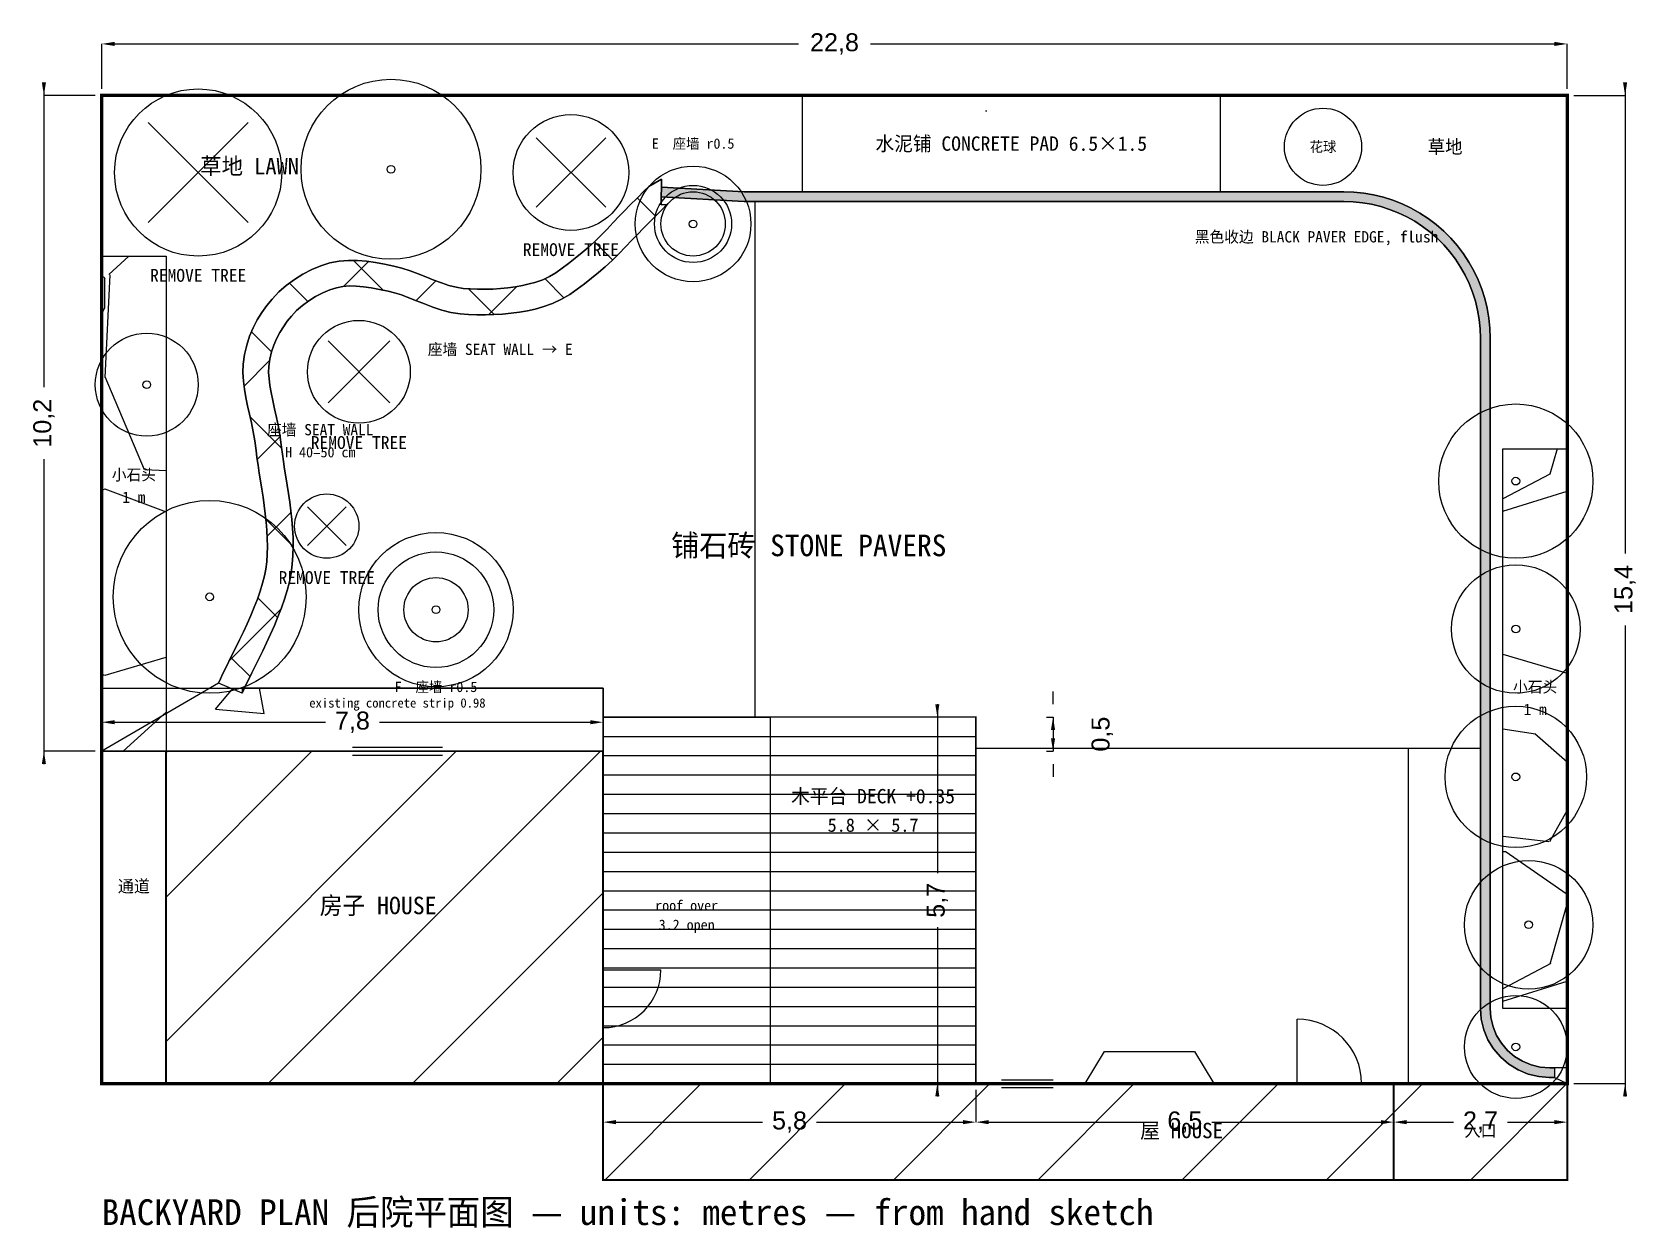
# Model space of a CAD drawing. Header units: metres. Extents: x -1.1 to 23.9, y -17.6 to 1.
import ezdxf
from ezdxf.enums import TextEntityAlignment as Align

# ---------------------------------------------------------------- set-up
doc = ezdxf.new("R2010")
doc.units = ezdxf.units.M
for name, color, linetype in [('BLACK_EDGE', 250, 'Continuous'), ('CONCRETE', 9, 'Continuous'), ('DECK', 30, 'Continuous'), ('DIMS', 1, 'Continuous'), ('GRAVEL', 253, 'Continuous'), ('HOUSE', 8, 'Continuous'), ('LAWN', 3, 'Continuous'), ('LOT', 7, 'Continuous'), ('OPENINGS', 5, 'Continuous'), ('PATIO', 41, 'Continuous'), ('SEAT_WALL', 251, 'Continuous'), ('TEXT', 7, 'Continuous'), ('TREES', 92, 'Continuous'), ('TREES_REMOVE', 1, 'Continuous')]:
    doc.layers.add(name, color=color, linetype=linetype)
doc.styles.add('DIM', font='arial.ttf')
doc.dimstyles.new('PLAN', dxfattribs={"dimtxt": 0.28, "dimasz": 0.2, "dimexe": 1.25, "dimexo": 0.1, "dimtad": 1, "dimdec": 1, "dimtxsty": 'DIM', "dimcen": 2.5, "dimazin": 3, "dimtfac": 1, "dimtmove": 0, "dimatfit": 3})

# ---------------------------------------------------------------- blocks, each defined once
blk = doc.blocks.new('_CLOSEDFILLED')
at = {"color": 0, "linetype": 'BYBLOCK'}
blk.add_solid([(-1, 0.16), (0, 0), (-1, -0.16)], dxfattribs=at)
blk = doc.blocks.new('*D1')
for p, q in [((0, 0.1), (0, 0.8)), ((0.2, 0.8), (10.84, 0.8)), ((11.96, 0.8), (22.6, 0.8)), ((22.8, 0.1), (22.8, 0.8))]:
    blk.add_line(p, q)
at = {"layer": 'Defpoints'}
for p in [(0, 0.8), (0, 0), (22.8, 0)]:
    blk.add_point(p, dxfattribs=at)
at = {"layer": 'DIMS', "xscale": 0.2, "yscale": 0.2, "rotation": 180}
blk.add_blockref('_CLOSEDFILLED', (0, 0.8), dxfattribs=at)
at = {"layer": 'DIMS', "xscale": 0.2, "yscale": 0.2}
blk.add_blockref('_CLOSEDFILLED', (22.8, 0.8), dxfattribs=at)
at = {"layer": 'DIMS', "insert": (11.4, 0.8), "char_height": 0.28, "attachment_point": 5, "style": 'DIM'}
blk.add_mtext('22,8', dxfattribs=at)
blk = doc.blocks.new('*D2')
for p, q in [((22.9, 0), (23.7, 0)), ((23.7, 0.2), (23.7, -7.125)), ((23.7, -8.245), (23.7, -15.57)), ((22.9, -15.37), (23.7, -15.37))]:
    blk.add_line(p, q)
at = {"layer": 'Defpoints'}
for p in [(22.8, 0), (23.7, 0), (22.8, -15.37)]:
    blk.add_point(p, dxfattribs=at)
at = {"layer": 'DIMS', "xscale": 0.2, "yscale": 0.2}
for p, rotation in [((23.7, 0), 270), ((23.7, -15.37), 90)]:
    blk.add_blockref('_CLOSEDFILLED', p, dxfattribs=dict(at, rotation=rotation))
at = {"layer": 'DIMS', "insert": (23.7, -7.685), "char_height": 0.28, "attachment_point": 5, "rotation": 90, "style": 'DIM'}
blk.add_mtext('15,4', dxfattribs=at)
blk = doc.blocks.new('*D3')
for p, q in [((-0.9, 0.2), (-0.9, -4.54)), ((-0.1, 0), (-0.9, 0)), ((-0.9, -5.66), (-0.9, -10.4)), ((-0.1, -10.2), (-0.9, -10.2))]:
    blk.add_line(p, q)
at = {"layer": 'Defpoints'}
for p in [(-0.9, 0), (0, 0), (0, -10.2)]:
    blk.add_point(p, dxfattribs=at)
at = {"layer": 'DIMS', "xscale": 0.2, "yscale": 0.2}
for p, rotation in [((-0.9, 0), 270), ((-0.9, -10.2), 90)]:
    blk.add_blockref('_CLOSEDFILLED', p, dxfattribs=dict(at, rotation=rotation))
at = {"layer": 'DIMS', "insert": (-0.9, -5.1), "char_height": 0.28, "attachment_point": 5, "rotation": 90, "style": 'DIM'}
blk.add_mtext('10,2', dxfattribs=at)
blk = doc.blocks.new('*D4')
for p, q in [((0, -10.1), (0, -9.75)), ((0.2, -9.75), (3.48, -9.75)), ((4.32, -9.75), (7.6, -9.75)), ((7.8, -10.1), (7.8, -9.75))]:
    blk.add_line(p, q)
at = {"layer": 'Defpoints'}
for p in [(0, -9.75), (0, -10.2), (7.8, -10.2)]:
    blk.add_point(p, dxfattribs=at)
at = {"layer": 'DIMS', "xscale": 0.2, "yscale": 0.2, "rotation": 180}
blk.add_blockref('_CLOSEDFILLED', (0, -9.75), dxfattribs=at)
at = {"layer": 'DIMS', "xscale": 0.2, "yscale": 0.2}
blk.add_blockref('_CLOSEDFILLED', (7.8, -9.75), dxfattribs=at)
at = {"layer": 'DIMS', "insert": (3.9, -9.75), "char_height": 0.28, "attachment_point": 5, "style": 'DIM'}
blk.add_mtext('7,8', dxfattribs=at)
blk = doc.blocks.new('*D5')
for p, q in [((7.8, -15.47), (7.8, -15.97)), ((13.6, -15.47), (13.6, -15.97)), ((8, -15.97), (10.28, -15.97)), ((11.12, -15.97), (13.4, -15.97))]:
    blk.add_line(p, q)
at = {"layer": 'Defpoints'}
for p in [(7.8, -15.37), (13.6, -15.37), (7.8, -15.97)]:
    blk.add_point(p, dxfattribs=at)
at = {"layer": 'DIMS', "xscale": 0.2, "yscale": 0.2, "rotation": 180}
blk.add_blockref('_CLOSEDFILLED', (7.8, -15.97), dxfattribs=at)
at = {"layer": 'DIMS', "xscale": 0.2, "yscale": 0.2}
blk.add_blockref('_CLOSEDFILLED', (13.6, -15.97), dxfattribs=at)
at = {"layer": 'DIMS', "insert": (10.7, -15.97), "char_height": 0.28, "attachment_point": 5, "style": 'DIM'}
blk.add_mtext('5,8', dxfattribs=at)
blk = doc.blocks.new('*D6')
for p, q in [((13.6, -15.47), (13.6, -15.97)), ((20.1, -15.47), (20.1, -15.97)), ((13.8, -15.97), (16.43, -15.97)), ((17.27, -15.97), (19.9, -15.97))]:
    blk.add_line(p, q)
at = {"layer": 'Defpoints'}
for p in [(13.6, -15.37), (20.1, -15.37), (13.6, -15.97)]:
    blk.add_point(p, dxfattribs=at)
at = {"layer": 'DIMS', "xscale": 0.2, "yscale": 0.2, "rotation": 180}
blk.add_blockref('_CLOSEDFILLED', (13.6, -15.97), dxfattribs=at)
at = {"layer": 'DIMS', "xscale": 0.2, "yscale": 0.2}
blk.add_blockref('_CLOSEDFILLED', (20.1, -15.97), dxfattribs=at)
at = {"layer": 'DIMS', "insert": (16.85, -15.97), "char_height": 0.28, "attachment_point": 5, "style": 'DIM'}
blk.add_mtext('6,5', dxfattribs=at)
blk = doc.blocks.new('*D7')
for p, q in [((20.1, -15.47), (20.1, -15.97)), ((22.8, -15.47), (22.8, -15.97)), ((20.3, -15.97), (21.03, -15.97)), ((21.87, -15.97), (22.6, -15.97))]:
    blk.add_line(p, q)
at = {"layer": 'Defpoints'}
for p in [(20.1, -15.37), (22.8, -15.37), (20.1, -15.97)]:
    blk.add_point(p, dxfattribs=at)
at = {"layer": 'DIMS', "xscale": 0.2, "yscale": 0.2, "rotation": 180}
blk.add_blockref('_CLOSEDFILLED', (20.1, -15.97), dxfattribs=at)
at = {"layer": 'DIMS', "xscale": 0.2, "yscale": 0.2}
blk.add_blockref('_CLOSEDFILLED', (22.8, -15.97), dxfattribs=at)
at = {"layer": 'DIMS', "insert": (21.45, -15.97), "char_height": 0.28, "attachment_point": 5, "style": 'DIM'}
blk.add_mtext('2,7', dxfattribs=at)
blk = doc.blocks.new('*D8')
for p, q in [((13, -9.47), (13, -12.1)), ((13.5, -9.67), (13, -9.67)), ((13, -12.94), (13, -15.57)), ((13.5, -15.37), (13, -15.37))]:
    blk.add_line(p, q)
at = {"layer": 'Defpoints'}
for p in [(13, -9.67), (13.6, -9.67), (13.6, -15.37)]:
    blk.add_point(p, dxfattribs=at)
at = {"layer": 'DIMS', "xscale": 0.2, "yscale": 0.2}
for p, rotation in [((13, -9.67), 270), ((13, -15.37), 90)]:
    blk.add_blockref('_CLOSEDFILLED', p, dxfattribs=dict(at, rotation=rotation))
at = {"layer": 'DIMS', "insert": (13, -12.52), "char_height": 0.28, "attachment_point": 5, "rotation": 90, "style": 'DIM'}
blk.add_mtext('5,7', dxfattribs=at)
blk = doc.blocks.new('*D9')
for p, q in [((14.8, -9.47), (14.8, -9.27)), ((14.7, -9.67), (14.8, -9.67)), ((14.8, -9.67), (14.8, -10.2)), ((14.7, -10.2), (14.8, -10.2)), ((14.8, -10.4), (14.8, -10.6))]:
    blk.add_line(p, q)
at = {"layer": 'Defpoints'}
for p in [(14.8, -9.67), (14.8, -9.67), (14.8, -10.2)]:
    blk.add_point(p, dxfattribs=at)
at = {"layer": 'DIMS', "xscale": 0.2, "yscale": 0.2}
for p, rotation in [((14.8, -9.67), 90), ((14.8, -10.2), 270)]:
    blk.add_blockref('_CLOSEDFILLED', p, dxfattribs=dict(at, rotation=rotation))
at = {"layer": 'DIMS', "insert": (15.565, -9.935), "char_height": 0.28, "attachment_point": 5, "rotation": 90, "style": 'DIM'}
blk.add_mtext('0,5', dxfattribs=at)

msp = doc.modelspace()

# ---------------------------------------------------------------- hatches: boundary and pattern name
at = {"layer": 'BLACK_EDGE'}
h = msp.add_hatch(color=256, dxfattribs=at)
h.dxf.hatch_style = 1
h.paths.add_polyline_path([(8.706, -1.43), (9.994, -1.5), (19.325, -1.5), (19.48, -1.505), (19.635, -1.521), (19.788, -1.548), (19.939, -1.584), (20.087, -1.631), (20.231, -1.688), (20.372, -1.755), (20.507, -1.831), (20.637, -1.916), (20.761, -2.01), (20.878, -2.112), (20.988, -2.222), (21.09, -2.339), (21.184, -2.463), (21.269, -2.593), (21.345, -2.728), (21.412, -2.869), (21.469, -3.013), (21.516, -3.161), (21.552, -3.312), (21.579, -3.465), (21.595, -3.62), (21.6, -3.775), (21.6, -14.2), (21.611, -14.345), (21.645, -14.486), (21.701, -14.62), (21.777, -14.744), (21.871, -14.854), (21.981, -14.948), (22.105, -15.024), (22.239, -15.08), (22.38, -15.114), (22.529, -15.125), (22.6, -15.125), (22.6, -15.275), (22.521, -15.275), (22.357, -15.262), (22.193, -15.222), (22.037, -15.158), (21.893, -15.07), (21.765, -14.96), (21.655, -14.832), (21.567, -14.688), (21.503, -14.532), (21.463, -14.368), (21.45, -14.2), (21.45, -3.775), (21.445, -3.63), (21.43, -3.486), (21.406, -3.343), (21.371, -3.202), (21.327, -3.063), (21.274, -2.928), (21.212, -2.797), (21.141, -2.671), (21.061, -2.55), (20.973, -2.434), (20.878, -2.325), (20.775, -2.222), (20.666, -2.127), (20.55, -2.039), (20.429, -1.959), (20.303, -1.888), (20.172, -1.826), (20.037, -1.773), (19.898, -1.729), (19.757, -1.694), (19.614, -1.67), (19.47, -1.655), (19.325, -1.65), (9.993, -1.65), (8.704, -1.58)])
at = {"layer": 'CONCRETE'}
h = msp.add_hatch(dxfattribs=at)
h.set_pattern_fill('AR-CONC', color=256, scale=0.05)
h.paths.add_polyline_path([(10.9, 0), (17.4, 0), (17.4, -1.5), (10.9, -1.5)])
h = msp.add_hatch(dxfattribs=at)
h.set_pattern_fill('AR-CONC', color=256, scale=0.05)
h.paths.add_polyline_path([(0, -9.22), (7.8, -9.22), (7.8, -10.2), (0, -10.2)])
at = {"layer": 'GRAVEL'}
h = msp.add_hatch(dxfattribs=at)
h.set_pattern_fill('GRAVEL', color=256, scale=0.3)
h.paths.add_polyline_path([(0, -2.5), (1, -2.5), (1, -10.2), (0, -10.2)])
h = msp.add_hatch(dxfattribs=at)
h.set_pattern_fill('GRAVEL', color=256, scale=0.3)
h.paths.add_polyline_path([(21.8, -5.5), (22.8, -5.5), (22.8, -14.2), (21.8, -14.2)])
at = {"layer": 'HOUSE'}
h = msp.add_hatch(dxfattribs=at)
h.set_pattern_fill('ANSI31', color=256, scale=0.5)
h.paths.add_polyline_path([(1, -10.2), (7.8, -10.2), (7.8, -15.37), (1, -15.37)])
h = msp.add_hatch(dxfattribs=at)
h.set_pattern_fill('ANSI31', color=256, scale=0.5)
h.paths.add_polyline_path([(7.8, -15.37), (20.1, -15.37), (20.1, -16.87), (7.8, -16.87)])
h = msp.add_hatch(dxfattribs=at)
h.set_pattern_fill('ANSI31', color=256, scale=0.5)
h.paths.add_polyline_path([(20.1, -15.37), (22.8, -15.37), (22.8, -16.87), (20.1, -16.87)])
at = {"layer": 'LAWN'}
h = msp.add_hatch(dxfattribs=at)
h.set_pattern_fill('GRASS', color=256, scale=0.5)
h.paths.add_polyline_path([(0, 0), (22.8, 0), (22.8, -15.125), (22.6, -15.125), (22.529, -15.125), (22.38, -15.114), (22.239, -15.08), (22.105, -15.024), (21.981, -14.948), (21.871, -14.854), (21.777, -14.744), (21.701, -14.62), (21.645, -14.486), (21.611, -14.345), (21.6, -14.2), (21.6, -3.775), (21.595, -3.62), (21.579, -3.465), (21.552, -3.312), (21.516, -3.161), (21.469, -3.013), (21.412, -2.869), (21.345, -2.728), (21.269, -2.593), (21.184, -2.463), (21.09, -2.339), (20.988, -2.222), (20.878, -2.112), (20.761, -2.01), (20.637, -1.916), (20.507, -1.831), (20.372, -1.755), (20.231, -1.688), (20.087, -1.631), (19.939, -1.584), (19.788, -1.548), (19.635, -1.521), (19.48, -1.505), (19.325, -1.5), (9.994, -1.5), (8.706, -1.43), (8.707, -1.305), (8.51, -1.418), (8.436, -1.492), (8.338, -1.59), (8.213, -1.714), (8.137, -1.792), (8.051, -1.881), (7.959, -1.978), (7.862, -2.079), (7.763, -2.18), (7.664, -2.277), (7.567, -2.366), (7.472, -2.446), (7.366, -2.532), (7.263, -2.615), (7.164, -2.69), (7.066, -2.758), (6.966, -2.816), (6.86, -2.867), (6.739, -2.909), (6.648, -2.934), (6.545, -2.957), (6.435, -2.976), (6.32, -2.992), (6.202, -3.004), (6.082, -3.012), (5.962, -3.016), (5.845, -3.015), (5.73, -3.01), (5.625, -3.002), (5.513, -2.983), (5.401, -2.955), (5.284, -2.917), (5.165, -2.872), (5.044, -2.824), (4.921, -2.775), (4.796, -2.728), (4.668, -2.686), (4.543, -2.655), (4.397, -2.626), (4.258, -2.6), (4.119, -2.58), (3.979, -2.567), (3.837, -2.566), (3.694, -2.578), (3.55, -2.606), (3.408, -2.651), (3.268, -2.71), (3.13, -2.781), (2.998, -2.863), (2.871, -2.956), (2.754, -3.058), (2.65, -3.168), (2.567, -3.27), (2.491, -3.377), (2.42, -3.492), (2.357, -3.615), (2.301, -3.745), (2.256, -3.884), (2.222, -4.029), (2.201, -4.182), (2.196, -4.313), (2.203, -4.443), (2.22, -4.572), (2.243, -4.701), (2.27, -4.83), (2.3, -4.961), (2.329, -5.095), (2.357, -5.232), (2.382, -5.374), (2.402, -5.525), (2.415, -5.635), (2.432, -5.753), (2.45, -5.874), (2.47, -5.997), (2.489, -6.123), (2.509, -6.25), (2.527, -6.378), (2.544, -6.507), (2.558, -6.636), (2.569, -6.764), (2.576, -6.891), (2.578, -7.015), (2.576, -7.137), (2.567, -7.254), (2.553, -7.368), (2.532, -7.475), (2.502, -7.589), (2.465, -7.709), (2.421, -7.834), (2.371, -7.961), (2.318, -8.09), (2.261, -8.218), (2.203, -8.344), (2.145, -8.467), (2.086, -8.586), (2.03, -8.699), (1.977, -8.805), (1.928, -8.904), (1.884, -8.993), (1.846, -9.073), (1.817, -9.14), (0, -10.2)])
at = {"layer": 'PATIO'}
h = msp.add_hatch(dxfattribs=at)
h.set_pattern_fill('AR-B816', color=256, scale=0.05)
h.paths.add_polyline_path([(2.183, -9.3), (2.21, -9.24), (2.244, -9.167), (2.286, -9.081), (2.335, -8.984), (2.388, -8.878), (2.445, -8.763), (2.505, -8.641), (2.565, -8.514), (2.626, -8.382), (2.686, -8.247), (2.742, -8.11), (2.796, -7.973), (2.844, -7.835), (2.887, -7.699), (2.921, -7.564), (2.947, -7.432), (2.965, -7.294), (2.975, -7.155), (2.978, -7.016), (2.976, -6.876), (2.968, -6.736), (2.956, -6.598), (2.941, -6.46), (2.924, -6.325), (2.905, -6.191), (2.885, -6.061), (2.865, -5.934), (2.845, -5.812), (2.827, -5.695), (2.812, -5.583), (2.798, -5.475), (2.777, -5.314), (2.75, -5.158), (2.72, -5.012), (2.69, -4.874), (2.661, -4.745), (2.635, -4.624), (2.615, -4.511), (2.602, -4.406), (2.596, -4.309), (2.599, -4.218), (2.615, -4.102), (2.641, -3.991), (2.676, -3.886), (2.718, -3.785), (2.768, -3.689), (2.825, -3.598), (2.886, -3.511), (2.95, -3.432), (3.031, -3.347), (3.122, -3.268), (3.222, -3.195), (3.328, -3.129), (3.437, -3.072), (3.546, -3.027), (3.65, -2.994), (3.75, -2.974), (3.851, -2.965), (3.958, -2.967), (4.071, -2.977), (4.193, -2.995), (4.323, -3.019), (4.457, -3.045), (4.557, -3.07), (4.663, -3.105), (4.776, -3.148), (4.896, -3.195), (5.021, -3.245), (5.153, -3.294), (5.289, -3.339), (5.431, -3.375), (5.575, -3.398), (5.705, -3.41), (5.835, -3.415), (5.968, -3.416), (6.102, -3.411), (6.236, -3.402), (6.368, -3.389), (6.497, -3.371), (6.623, -3.349), (6.743, -3.323), (6.861, -3.291), (7.012, -3.237), (7.152, -3.17), (7.28, -3.095), (7.398, -3.014), (7.51, -2.93), (7.617, -2.843), (7.728, -2.754), (7.832, -2.666), (7.939, -2.567), (8.045, -2.463), (8.149, -2.358), (8.248, -2.254), (8.341, -2.157), (8.424, -2.07), (8.497, -1.996), (8.62, -1.873), (8.719, -1.775), (8.793, -1.7), (8.703, -1.705), (8.704, -1.58), (9.993, -1.65), (19.325, -1.65), (19.47, -1.655), (19.614, -1.67), (19.757, -1.694), (19.898, -1.729), (20.037, -1.773), (20.172, -1.826), (20.303, -1.888), (20.429, -1.959), (20.55, -2.039), (20.666, -2.127), (20.775, -2.222), (20.878, -2.325), (20.973, -2.434), (21.061, -2.55), (21.141, -2.671), (21.212, -2.797), (21.274, -2.928), (21.327, -3.063), (21.371, -3.202), (21.406, -3.343), (21.43, -3.486), (21.445, -3.63), (21.45, -3.775), (21.45, -14.2), (21.463, -14.368), (21.503, -14.532), (21.567, -14.688), (21.655, -14.832), (21.765, -14.96), (21.893, -15.07), (22.037, -15.158), (22.193, -15.222), (22.357, -15.262), (22.521, -15.275), (22.6, -15.275), (22.8, -15.37), (13.6, -15.37), (13.6, -9.67), (7.8, -9.67), (7.8, -9.22), (2.183, -9.22)])
at = {"layer": 'SEAT_WALL'}
h = msp.add_hatch(dxfattribs=at)
h.set_pattern_fill('ANSI37', color=256, scale=0.3)
h.paths.add_polyline_path([(1.817, -9.14), (1.846, -9.073), (1.884, -8.993), (1.928, -8.904), (1.977, -8.805), (2.03, -8.699), (2.086, -8.586), (2.145, -8.467), (2.203, -8.344), (2.261, -8.218), (2.318, -8.09), (2.371, -7.961), (2.421, -7.834), (2.465, -7.709), (2.502, -7.589), (2.532, -7.475), (2.553, -7.368), (2.567, -7.254), (2.576, -7.137), (2.578, -7.015), (2.576, -6.891), (2.569, -6.764), (2.558, -6.636), (2.544, -6.507), (2.527, -6.378), (2.509, -6.25), (2.489, -6.123), (2.47, -5.997), (2.45, -5.874), (2.432, -5.753), (2.415, -5.635), (2.402, -5.525), (2.382, -5.374), (2.357, -5.232), (2.329, -5.095), (2.3, -4.961), (2.27, -4.83), (2.243, -4.701), (2.22, -4.572), (2.203, -4.443), (2.196, -4.313), (2.201, -4.182), (2.222, -4.029), (2.256, -3.884), (2.301, -3.745), (2.357, -3.615), (2.42, -3.492), (2.491, -3.377), (2.567, -3.27), (2.65, -3.168), (2.754, -3.058), (2.871, -2.956), (2.998, -2.863), (3.13, -2.781), (3.268, -2.71), (3.408, -2.651), (3.55, -2.606), (3.694, -2.578), (3.837, -2.566), (3.979, -2.567), (4.119, -2.58), (4.258, -2.6), (4.397, -2.626), (4.543, -2.655), (4.668, -2.686), (4.796, -2.728), (4.921, -2.775), (5.044, -2.824), (5.165, -2.872), (5.284, -2.917), (5.401, -2.955), (5.513, -2.983), (5.625, -3.002), (5.73, -3.01), (5.845, -3.015), (5.962, -3.016), (6.082, -3.012), (6.202, -3.004), (6.32, -2.992), (6.435, -2.976), (6.545, -2.957), (6.648, -2.934), (6.739, -2.909), (6.86, -2.867), (6.966, -2.816), (7.066, -2.758), (7.164, -2.69), (7.263, -2.615), (7.366, -2.532), (7.472, -2.446), (7.567, -2.366), (7.664, -2.277), (7.763, -2.18), (7.862, -2.079), (7.959, -1.978), (8.051, -1.881), (8.137, -1.792), (8.213, -1.714), (8.338, -1.59), (8.436, -1.492), (8.51, -1.418), (8.707, -1.305), (8.703, -1.705), (8.793, -1.7), (8.719, -1.775), (8.62, -1.873), (8.497, -1.996), (8.424, -2.07), (8.341, -2.157), (8.248, -2.254), (8.149, -2.358), (8.045, -2.463), (7.939, -2.567), (7.832, -2.666), (7.728, -2.754), (7.617, -2.843), (7.51, -2.93), (7.398, -3.014), (7.28, -3.095), (7.152, -3.17), (7.012, -3.237), (6.861, -3.291), (6.743, -3.323), (6.623, -3.349), (6.497, -3.371), (6.368, -3.389), (6.236, -3.402), (6.102, -3.411), (5.968, -3.416), (5.835, -3.415), (5.705, -3.41), (5.575, -3.398), (5.431, -3.375), (5.289, -3.339), (5.153, -3.294), (5.021, -3.245), (4.896, -3.195), (4.776, -3.148), (4.663, -3.105), (4.557, -3.07), (4.457, -3.045), (4.323, -3.019), (4.193, -2.995), (4.071, -2.977), (3.958, -2.967), (3.851, -2.965), (3.75, -2.974), (3.65, -2.994), (3.546, -3.027), (3.437, -3.072), (3.328, -3.129), (3.222, -3.195), (3.122, -3.268), (3.031, -3.347), (2.95, -3.432), (2.886, -3.511), (2.825, -3.598), (2.768, -3.689), (2.718, -3.785), (2.676, -3.886), (2.641, -3.991), (2.615, -4.102), (2.599, -4.218), (2.596, -4.309), (2.602, -4.406), (2.615, -4.511), (2.635, -4.624), (2.661, -4.745), (2.69, -4.874), (2.72, -5.012), (2.75, -5.158), (2.777, -5.314), (2.798, -5.475), (2.812, -5.583), (2.827, -5.695), (2.845, -5.812), (2.865, -5.934), (2.885, -6.061), (2.905, -6.191), (2.924, -6.325), (2.941, -6.46), (2.956, -6.598), (2.968, -6.736), (2.976, -6.876), (2.978, -7.016), (2.975, -7.155), (2.965, -7.294), (2.947, -7.432), (2.921, -7.564), (2.887, -7.699), (2.844, -7.835), (2.796, -7.973), (2.742, -8.11), (2.686, -8.247), (2.626, -8.382), (2.565, -8.514), (2.505, -8.641), (2.445, -8.763), (2.388, -8.878), (2.335, -8.984), (2.286, -9.081), (2.244, -9.167), (2.21, -9.24), (2.183, -9.3)])

# ---------------------------------------------------------------- linework, layer by layer
at = {"layer": 'BLACK_EDGE'}
msp.add_lwpolyline([(8.706, -1.43), (9.994, -1.5), (19.325, -1.5), (19.48, -1.505), (19.635, -1.521), (19.788, -1.548), (19.939, -1.584), (20.087, -1.631), (20.231, -1.688), (20.372, -1.755), (20.507, -1.831), (20.637, -1.916), (20.761, -2.01), (20.878, -2.112), (20.988, -2.222), (21.09, -2.339), (21.184, -2.463), (21.269, -2.593), (21.345, -2.728), (21.412, -2.869), (21.469, -3.013), (21.516, -3.161), (21.552, -3.312), (21.579, -3.465), (21.595, -3.62), (21.6, -3.775), (21.6, -14.2), (21.611, -14.345), (21.645, -14.486), (21.701, -14.62), (21.777, -14.744), (21.871, -14.854), (21.981, -14.948), (22.105, -15.024), (22.239, -15.08), (22.38, -15.114), (22.529, -15.125), (22.6, -15.125), (22.6, -15.275), (22.521, -15.275), (22.357, -15.262), (22.193, -15.222), (22.037, -15.158), (21.893, -15.07), (21.765, -14.96), (21.655, -14.832), (21.567, -14.688), (21.503, -14.532), (21.463, -14.368), (21.45, -14.2), (21.45, -3.775), (21.445, -3.63), (21.43, -3.486), (21.406, -3.343), (21.371, -3.202), (21.327, -3.063), (21.274, -2.928), (21.212, -2.797), (21.141, -2.671), (21.061, -2.55), (20.973, -2.434), (20.878, -2.325), (20.775, -2.222), (20.666, -2.127), (20.55, -2.039), (20.429, -1.959), (20.303, -1.888), (20.172, -1.826), (20.037, -1.773), (19.898, -1.729), (19.757, -1.694), (19.614, -1.67), (19.47, -1.655), (19.325, -1.65), (9.993, -1.65), (8.704, -1.58)], close=True, dxfattribs=at)
at = {"layer": 'CONCRETE'}
for points in [[(10.9, 0), (17.4, 0), (17.4, -1.5), (10.9, -1.5)], [(0, -9.22), (7.8, -9.22), (7.8, -10.2), (0, -10.2)]]:
    msp.add_lwpolyline(points, close=True, dxfattribs=at)
at = {"layer": 'DECK'}
for p, q in [((7.8, -9.97), (13.6, -9.97)), ((7.8, -10.27), (13.6, -10.27)), ((7.8, -10.57), (13.6, -10.57)), ((7.8, -10.87), (13.6, -10.87)), ((7.8, -11.17), (13.6, -11.17)), ((7.8, -11.47), (13.6, -11.47)), ((7.8, -11.77), (13.6, -11.77)), ((7.8, -12.07), (13.6, -12.07)), ((7.8, -12.37), (13.6, -12.37)), ((7.8, -12.67), (13.6, -12.67)), ((7.8, -12.97), (13.6, -12.97)), ((7.8, -13.27), (13.6, -13.27)), ((7.8, -13.57), (13.6, -13.57)), ((7.8, -13.87), (13.6, -13.87)), ((7.8, -14.17), (13.6, -14.17)), ((7.8, -14.47), (13.6, -14.47)), ((7.8, -14.77), (13.6, -14.77)), ((7.8, -15.07), (13.6, -15.07))]:
    msp.add_line(p, q, dxfattribs=at)
at = {"layer": 'DECK', "const_width": 0.02}
msp.add_lwpolyline([(7.8, -9.67), (13.6, -9.67), (13.6, -15.37), (7.8, -15.37)], close=True, dxfattribs=at)
at = {"layer": 'GRAVEL'}
for points in [[(0, -2.5), (1, -2.5), (1, -10.2), (0, -10.2)], [(21.8, -5.5), (22.8, -5.5), (22.8, -14.2), (21.8, -14.2)]]:
    msp.add_lwpolyline(points, close=True, dxfattribs=at)
at = {"layer": 'HOUSE'}
msp.add_lwpolyline([(0, -10.2), (1, -10.2), (1, -15.37), (0, -15.37)], close=True, dxfattribs=at)
at = {"layer": 'HOUSE', "const_width": 0.03}
for points in [[(1, -10.2), (7.8, -10.2), (7.8, -15.37), (1, -15.37)], [(7.8, -15.37), (20.1, -15.37), (20.1, -16.87), (7.8, -16.87)], [(20.1, -15.37), (22.8, -15.37), (22.8, -16.87), (20.1, -16.87)]]:
    msp.add_lwpolyline(points, close=True, dxfattribs=at)
at = {"layer": 'LAWN'}
msp.add_lwpolyline([(0, 0), (22.8, 0), (22.8, -15.125), (22.6, -15.125), (22.529, -15.125), (22.38, -15.114), (22.239, -15.08), (22.105, -15.024), (21.981, -14.948), (21.871, -14.854), (21.777, -14.744), (21.701, -14.62), (21.645, -14.486), (21.611, -14.345), (21.6, -14.2), (21.6, -3.775), (21.595, -3.62), (21.579, -3.465), (21.552, -3.312), (21.516, -3.161), (21.469, -3.013), (21.412, -2.869), (21.345, -2.728), (21.269, -2.593), (21.184, -2.463), (21.09, -2.339), (20.988, -2.222), (20.878, -2.112), (20.761, -2.01), (20.637, -1.916), (20.507, -1.831), (20.372, -1.755), (20.231, -1.688), (20.087, -1.631), (19.939, -1.584), (19.788, -1.548), (19.635, -1.521), (19.48, -1.505), (19.325, -1.5), (9.994, -1.5), (8.706, -1.43), (8.707, -1.305), (8.51, -1.418), (8.436, -1.492), (8.338, -1.59), (8.213, -1.714), (8.137, -1.792), (8.051, -1.881), (7.959, -1.978), (7.862, -2.079), (7.763, -2.18), (7.664, -2.277), (7.567, -2.366), (7.472, -2.446), (7.366, -2.532), (7.263, -2.615), (7.164, -2.69), (7.066, -2.758), (6.966, -2.816), (6.86, -2.867), (6.739, -2.909), (6.648, -2.934), (6.545, -2.957), (6.435, -2.976), (6.32, -2.992), (6.202, -3.004), (6.082, -3.012), (5.962, -3.016), (5.845, -3.015), (5.73, -3.01), (5.625, -3.002), (5.513, -2.983), (5.401, -2.955), (5.284, -2.917), (5.165, -2.872), (5.044, -2.824), (4.921, -2.775), (4.796, -2.728), (4.668, -2.686), (4.543, -2.655), (4.397, -2.626), (4.258, -2.6), (4.119, -2.58), (3.979, -2.567), (3.837, -2.566), (3.694, -2.578), (3.55, -2.606), (3.408, -2.651), (3.268, -2.71), (3.13, -2.781), (2.998, -2.863), (2.871, -2.956), (2.754, -3.058), (2.65, -3.168), (2.567, -3.27), (2.491, -3.377), (2.42, -3.492), (2.357, -3.615), (2.301, -3.745), (2.256, -3.884), (2.222, -4.029), (2.201, -4.182), (2.196, -4.313), (2.203, -4.443), (2.22, -4.572), (2.243, -4.701), (2.27, -4.83), (2.3, -4.961), (2.329, -5.095), (2.357, -5.232), (2.382, -5.374), (2.402, -5.525), (2.415, -5.635), (2.432, -5.753), (2.45, -5.874), (2.47, -5.997), (2.489, -6.123), (2.509, -6.25), (2.527, -6.378), (2.544, -6.507), (2.558, -6.636), (2.569, -6.764), (2.576, -6.891), (2.578, -7.015), (2.576, -7.137), (2.567, -7.254), (2.553, -7.368), (2.532, -7.475), (2.502, -7.589), (2.465, -7.709), (2.421, -7.834), (2.371, -7.961), (2.318, -8.09), (2.261, -8.218), (2.203, -8.344), (2.145, -8.467), (2.086, -8.586), (2.03, -8.699), (1.977, -8.805), (1.928, -8.904), (1.884, -8.993), (1.846, -9.073), (1.817, -9.14), (0, -10.2)], close=True, dxfattribs=at)
at = {"layer": 'LOT', "const_width": 0.05}
msp.add_lwpolyline([(0, 0), (22.8, 0), (22.8, -15.37), (0, -15.37)], close=True, dxfattribs=at)
at = {"layer": 'OPENINGS'}
for p, q in [((3.9, -10.14), (5.3, -10.14)), ((3.9, -10.26), (5.3, -10.26)), ((7.8, -13.6), (8.7, -13.6)), ((18.6, -15.37), (18.6, -14.37)), ((14, -15.31), (14.8, -15.31)), ((14, -15.43), (14.8, -15.43))]:
    msp.add_line(p, q, dxfattribs=at)
msp.add_lwpolyline([(7.8, -9.67), (10.4, -9.67), (10.4, -15.37), (7.8, -15.37)], close=True, dxfattribs=at)
msp.add_lwpolyline([(15.3, -15.37), (15.6, -14.87), (17, -14.87), (17.3, -15.37)], dxfattribs=at)
for centre, radius, start, end in [((7.8, -13.6), 0.9, 270, 360), ((18.6, -15.37), 1, 0, 90)]:
    msp.add_arc(centre, radius, start, end, dxfattribs=at)
at = {"layer": 'PATIO'}
msp.add_lwpolyline([(2.183, -9.3), (2.21, -9.24), (2.244, -9.167), (2.286, -9.081), (2.335, -8.984), (2.388, -8.878), (2.445, -8.763), (2.505, -8.641), (2.565, -8.514), (2.626, -8.382), (2.686, -8.247), (2.742, -8.11), (2.796, -7.973), (2.844, -7.835), (2.887, -7.699), (2.921, -7.564), (2.947, -7.432), (2.965, -7.294), (2.975, -7.155), (2.978, -7.016), (2.976, -6.876), (2.968, -6.736), (2.956, -6.598), (2.941, -6.46), (2.924, -6.325), (2.905, -6.191), (2.885, -6.061), (2.865, -5.934), (2.845, -5.812), (2.827, -5.695), (2.812, -5.583), (2.798, -5.475), (2.777, -5.314), (2.75, -5.158), (2.72, -5.012), (2.69, -4.874), (2.661, -4.745), (2.635, -4.624), (2.615, -4.511), (2.602, -4.406), (2.596, -4.309), (2.599, -4.218), (2.615, -4.102), (2.641, -3.991), (2.676, -3.886), (2.718, -3.785), (2.768, -3.689), (2.825, -3.598), (2.886, -3.511), (2.95, -3.432), (3.031, -3.347), (3.122, -3.268), (3.222, -3.195), (3.328, -3.129), (3.437, -3.072), (3.546, -3.027), (3.65, -2.994), (3.75, -2.974), (3.851, -2.965), (3.958, -2.967), (4.071, -2.977), (4.193, -2.995), (4.323, -3.019), (4.457, -3.045), (4.557, -3.07), (4.663, -3.105), (4.776, -3.148), (4.896, -3.195), (5.021, -3.245), (5.153, -3.294), (5.289, -3.339), (5.431, -3.375), (5.575, -3.398), (5.705, -3.41), (5.835, -3.415), (5.968, -3.416), (6.102, -3.411), (6.236, -3.402), (6.368, -3.389), (6.497, -3.371), (6.623, -3.349), (6.743, -3.323), (6.861, -3.291), (7.012, -3.237), (7.152, -3.17), (7.28, -3.095), (7.398, -3.014), (7.51, -2.93), (7.617, -2.843), (7.728, -2.754), (7.832, -2.666), (7.939, -2.567), (8.045, -2.463), (8.149, -2.358), (8.248, -2.254), (8.341, -2.157), (8.424, -2.07), (8.497, -1.996), (8.62, -1.873), (8.719, -1.775), (8.793, -1.7), (8.703, -1.705), (8.704, -1.58), (9.993, -1.65), (19.325, -1.65), (19.47, -1.655), (19.614, -1.67), (19.757, -1.694), (19.898, -1.729), (20.037, -1.773), (20.172, -1.826), (20.303, -1.888), (20.429, -1.959), (20.55, -2.039), (20.666, -2.127), (20.775, -2.222), (20.878, -2.325), (20.973, -2.434), (21.061, -2.55), (21.141, -2.671), (21.212, -2.797), (21.274, -2.928), (21.327, -3.063), (21.371, -3.202), (21.406, -3.343), (21.43, -3.486), (21.445, -3.63), (21.45, -3.775), (21.45, -14.2), (21.463, -14.368), (21.503, -14.532), (21.567, -14.688), (21.655, -14.832), (21.765, -14.96), (21.893, -15.07), (22.037, -15.158), (22.193, -15.222), (22.357, -15.262), (22.521, -15.275), (22.6, -15.275), (22.8, -15.37), (13.6, -15.37), (13.6, -9.67), (7.8, -9.67), (7.8, -9.22), (2.183, -9.22)], close=True, dxfattribs=at)
at = {"layer": 'SEAT_WALL'}
msp.add_lwpolyline([(1.817, -9.14), (1.846, -9.073), (1.884, -8.993), (1.928, -8.904), (1.977, -8.805), (2.03, -8.699), (2.086, -8.586), (2.145, -8.467), (2.203, -8.344), (2.261, -8.218), (2.318, -8.09), (2.371, -7.961), (2.421, -7.834), (2.465, -7.709), (2.502, -7.589), (2.532, -7.475), (2.553, -7.368), (2.567, -7.254), (2.576, -7.137), (2.578, -7.015), (2.576, -6.891), (2.569, -6.764), (2.558, -6.636), (2.544, -6.507), (2.527, -6.378), (2.509, -6.25), (2.489, -6.123), (2.47, -5.997), (2.45, -5.874), (2.432, -5.753), (2.415, -5.635), (2.402, -5.525), (2.382, -5.374), (2.357, -5.232), (2.329, -5.095), (2.3, -4.961), (2.27, -4.83), (2.243, -4.701), (2.22, -4.572), (2.203, -4.443), (2.196, -4.313), (2.201, -4.182), (2.222, -4.029), (2.256, -3.884), (2.301, -3.745), (2.357, -3.615), (2.42, -3.492), (2.491, -3.377), (2.567, -3.27), (2.65, -3.168), (2.754, -3.058), (2.871, -2.956), (2.998, -2.863), (3.13, -2.781), (3.268, -2.71), (3.408, -2.651), (3.55, -2.606), (3.694, -2.578), (3.837, -2.566), (3.979, -2.567), (4.119, -2.58), (4.258, -2.6), (4.397, -2.626), (4.543, -2.655), (4.668, -2.686), (4.796, -2.728), (4.921, -2.775), (5.044, -2.824), (5.165, -2.872), (5.284, -2.917), (5.401, -2.955), (5.513, -2.983), (5.625, -3.002), (5.73, -3.01), (5.845, -3.015), (5.962, -3.016), (6.082, -3.012), (6.202, -3.004), (6.32, -2.992), (6.435, -2.976), (6.545, -2.957), (6.648, -2.934), (6.739, -2.909), (6.86, -2.867), (6.966, -2.816), (7.066, -2.758), (7.164, -2.69), (7.263, -2.615), (7.366, -2.532), (7.472, -2.446), (7.567, -2.366), (7.664, -2.277), (7.763, -2.18), (7.862, -2.079), (7.959, -1.978), (8.051, -1.881), (8.137, -1.792), (8.213, -1.714), (8.338, -1.59), (8.436, -1.492), (8.51, -1.418), (8.707, -1.305), (8.703, -1.705), (8.793, -1.7), (8.719, -1.775), (8.62, -1.873), (8.497, -1.996), (8.424, -2.07), (8.341, -2.157), (8.248, -2.254), (8.149, -2.358), (8.045, -2.463), (7.939, -2.567), (7.832, -2.666), (7.728, -2.754), (7.617, -2.843), (7.51, -2.93), (7.398, -3.014), (7.28, -3.095), (7.152, -3.17), (7.012, -3.237), (6.861, -3.291), (6.743, -3.323), (6.623, -3.349), (6.497, -3.371), (6.368, -3.389), (6.236, -3.402), (6.102, -3.411), (5.968, -3.416), (5.835, -3.415), (5.705, -3.41), (5.575, -3.398), (5.431, -3.375), (5.289, -3.339), (5.153, -3.294), (5.021, -3.245), (4.896, -3.195), (4.776, -3.148), (4.663, -3.105), (4.557, -3.07), (4.457, -3.045), (4.323, -3.019), (4.193, -2.995), (4.071, -2.977), (3.958, -2.967), (3.851, -2.965), (3.75, -2.974), (3.65, -2.994), (3.546, -3.027), (3.437, -3.072), (3.328, -3.129), (3.222, -3.195), (3.122, -3.268), (3.031, -3.347), (2.95, -3.432), (2.886, -3.511), (2.825, -3.598), (2.768, -3.689), (2.718, -3.785), (2.676, -3.886), (2.641, -3.991), (2.615, -4.102), (2.599, -4.218), (2.596, -4.309), (2.602, -4.406), (2.615, -4.511), (2.635, -4.624), (2.661, -4.745), (2.69, -4.874), (2.72, -5.012), (2.75, -5.158), (2.777, -5.314), (2.798, -5.475), (2.812, -5.583), (2.827, -5.695), (2.845, -5.812), (2.865, -5.934), (2.885, -6.061), (2.905, -6.191), (2.924, -6.325), (2.941, -6.46), (2.956, -6.598), (2.968, -6.736), (2.976, -6.876), (2.978, -7.016), (2.975, -7.155), (2.965, -7.294), (2.947, -7.432), (2.921, -7.564), (2.887, -7.699), (2.844, -7.835), (2.796, -7.973), (2.742, -8.11), (2.686, -8.247), (2.626, -8.382), (2.565, -8.514), (2.505, -8.641), (2.445, -8.763), (2.388, -8.878), (2.335, -8.984), (2.286, -9.081), (2.244, -9.167), (2.21, -9.24), (2.183, -9.3)], close=True, dxfattribs=at)
for centre, radius in [((9.2, -2), 0.9), ((9.2, -2), 0.5), ((5.2, -8), 0.9), ((5.2, -8), 0.5)]:
    msp.add_circle(centre, radius, dxfattribs=at)
at = {"layer": 'TREES'}
for centre, radius in [((4.5, -1.15), 1.4), ((19, -0.8), 0.6), ((4.5, -1.15), 0.06), ((9.2, -2), 0.6), ((9.2, -2), 0.06), ((0.7, -4.5), 0.8), ((0.7, -4.5), 0.06), ((22, -6), 1.2), ((22, -6), 0.06), ((1.68, -7.8), 1.5), ((5.2, -8), 1.2), ((22, -8.3), 1), ((1.68, -7.8), 0.06), ((5.2, -8), 0.06), ((22, -8.3), 0.06), ((22, -10.6), 1.1), ((22, -10.6), 0.06), ((22.2, -12.9), 1), ((22.2, -12.9), 0.06), ((22, -14.8), 0.8), ((22, -14.8), 0.06)]:
    msp.add_circle(centre, radius, dxfattribs=at)
at = {"layer": 'TREES_REMOVE'}
for p, q in [((0.72, -0.42), (2.28, -1.98)), ((0.72, -1.98), (2.28, -0.42)), ((6.76, -0.66), (7.84, -1.74)), ((6.76, -1.74), (7.84, -0.66)), ((3.52, -3.82), (4.48, -4.78)), ((3.52, -4.78), (4.48, -3.82)), ((3.2, -6.4), (3.8, -7)), ((3.2, -7), (3.8, -6.4))]:
    msp.add_line(p, q, dxfattribs=at)
for centre, radius in [((1.5, -1.2), 1.3), ((7.3, -1.2), 0.9), ((4, -4.3), 0.8), ((3.5, -6.7), 0.5)]:
    msp.add_circle(centre, radius, dxfattribs=at)

# ---------------------------------------------------------------- texts
at = {"layer": 'TEXT'}
for s, height, p in [('E  座墙 r0.5', 0.16, (9.2, -0.75)), ('水泥铺 CONCRETE PAD 6.5×1.5', 0.224, (14.15, -0.75)), ('花球', 0.16, (19, -0.8)), ('草地', 0.208, (20.9, -0.8)), ('草地 LAWN', 0.256, (2.3, -1.1)), ('黑色收边 BLACK PAVER EDGE, flush', 0.176, (18.9, -2.2)), ('座墙 SEAT WALL → E', 0.176, (6.2, -3.95)), ('座墙 SEAT WALL', 0.176, (3.4, -5.2)), ('H 40–50 cm', 0.16, (3.4, -5.55)), ('小石头', 0.176, (0.5, -5.9)), ('1 m', 0.176, (0.5, -6.25)), ('铺石砖 STONE PAVERS', 0.336, (11, -7)), ('F  座墙 r0.5', 0.16, (5.2, -9.2)), ('小石头', 0.176, (22.3, -9.2)), ('existing concrete strip 0.98', 0.144, (4.6, -9.45)), ('1 m', 0.176, (22.3, -9.55)), ('木平台 DECK +0.35', 0.224, (12, -10.9)), ('5.8 × 5.7', 0.208, (12, -11.35)), ('通道', 0.192, (0.5, -12.3)), ('房子 HOUSE', 0.272, (4.3, -12.6)), ('roof over', 0.16, (9.1, -12.6)), ('3.2 open', 0.16, (9.1, -12.9)), ('屋 HOUSE', 0.24, (16.8, -16.1)), ('入口', 0.192, (21.45, -16.1))]:
    msp.add_text(s, height=height, dxfattribs=at).set_placement(p, align=Align.MIDDLE_CENTER)
msp.add_text('BACKYARD PLAN 后院平面图 — units: metres — from hand sketch', height=0.4, dxfattribs=at).set_placement((0, -17.57))
at = {"layer": 'TREES_REMOVE'}
for p in [(7.3, -2.4), (1.5, -2.8), (4, -5.4), (3.5, -7.5)]:
    msp.add_text('REMOVE TREE', height=0.2, dxfattribs=at).set_placement(p, align=Align.MIDDLE_CENTER)

# ---------------------------------------------------------------- dimensions: what is measured, and where the dimension line sits
at = {"layer": 'DIMS'}
for base, p1, p2, picture, middle in [((0, 0.8), (0, 0), (22.8, 0), '*D1', (11.4, 0.8)), ((0, -9.75), (0, -10.2), (7.8, -10.2), '*D4', (3.9, -9.75)), ((7.8, -15.97), (7.8, -15.37), (13.6, -15.37), '*D5', (10.7, -15.97)), ((13.6, -15.97), (13.6, -15.37), (20.1, -15.37), '*D6', (16.85, -15.97)), ((20.1, -15.97), (20.1, -15.37), (22.8, -15.37), '*D7', (21.45, -15.97))]:
    dim = msp.add_linear_dim(base=base, p1=p1, p2=p2, dimstyle='PLAN', dxfattribs=at)
    dim.commit()
    dim.dimension.update_dxf_attribs({"geometry": picture, "text_midpoint": middle})
for base, p1, p2, picture, middle in [((-0.9, 0), (0, 0), (0, -10.2), '*D3', (-0.9, -5.1)), ((23.7, 0), (22.8, 0), (22.8, -15.37), '*D2', (23.7, -7.685)), ((13, -9.67), (13.6, -9.67), (13.6, -15.37), '*D8', (13, -12.52)), ((14.8, -9.67), (14.8, -9.67), (14.8, -10.2), '*D9', (15.565, -9.935))]:
    dim = msp.add_linear_dim(base=base, p1=p1, p2=p2, angle=90, dimstyle='PLAN', dxfattribs=at)
    dim.commit()
    dim.dimension.update_dxf_attribs({"geometry": picture, "text_midpoint": middle})

doc.saveas('drawing.dxf')
